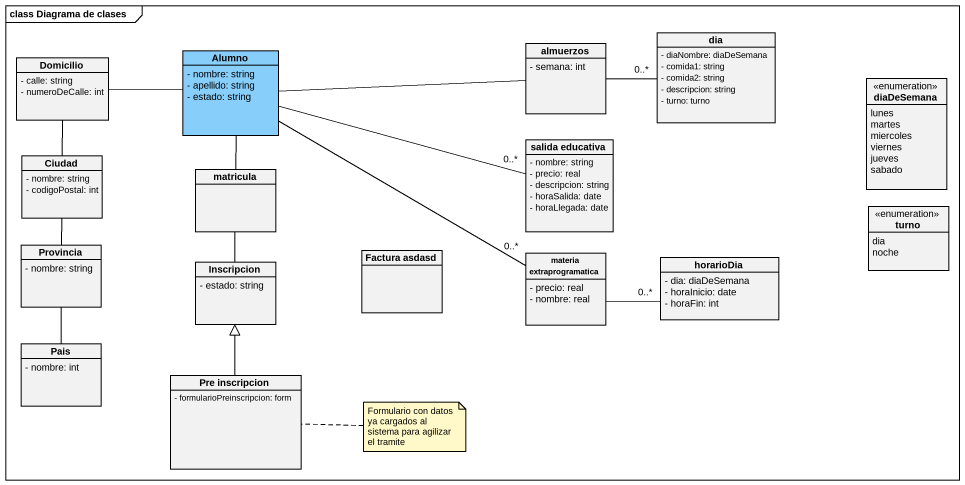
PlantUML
@startuml
mainframe class Diagrama de clases
hide circle
hide empty members
skinparam classAttributeIconSize 0
class Domicilio {
  - calle: string
  - numeroDeCalle: int
}
class Alumno #87CEFA {
  - nombre: string
  - apellido: string
  - estado: string
}
class almuerzos {
  - semana: int
}
class dia {
  - diaNombre: diaDeSemana
  - comida1: string
  - comida2: string
  - descripcion: string
  - turno: turno
}
enum diaDeSemana {
  lunes
  martes
  miercoles
  viernes
  jueves
  sabado
}
class "salida educativa" as salida_educativa {
  - nombre: string
  - precio: real
  - descripcion: string
  - horaSalida: date
  - horaLlegada: date
}
class Ciudad {
  - nombre: string
  - codigoPostal: int
}
class matricula
enum turno {
  dia
  noche
}
class Provincia {
  - nombre: string
}
class Inscripcion {
  - estado: string
}
class "Factura asdasd" as Factura_asdasd
class "materia extraprogramatica" as materia_extraprogramatica {
  - precio: real
  - nombre: real
}
class horarioDia {
  - dia: diaDeSemana
  - horaInicio: date
  - horaFin: int
}
class Pais {
  - nombre: int
}
class "Pre inscripcion" as Pre_inscripcion {
  - formularioPreinscripcion: form
}
Domicilio -- Ciudad
Alumno -left- Domicilio
almuerzos -left- Alumno
almuerzos -right- "0..*" dia
salida_educativa "0..*" -left- Alumno
Ciudad -- Provincia
matricula -up- Alumno
matricula -- Inscripcion
Provincia -- Pais
materia_extraprogramatica "0..*" -left- Alumno
materia_extraprogramatica -right- "0..*" horarioDia
Pre_inscripcion -up-|> Inscripcion
note right of Pre_inscripcion : Formulario con datos ya cargados al sistema para agilizar el tramite
@enduml
